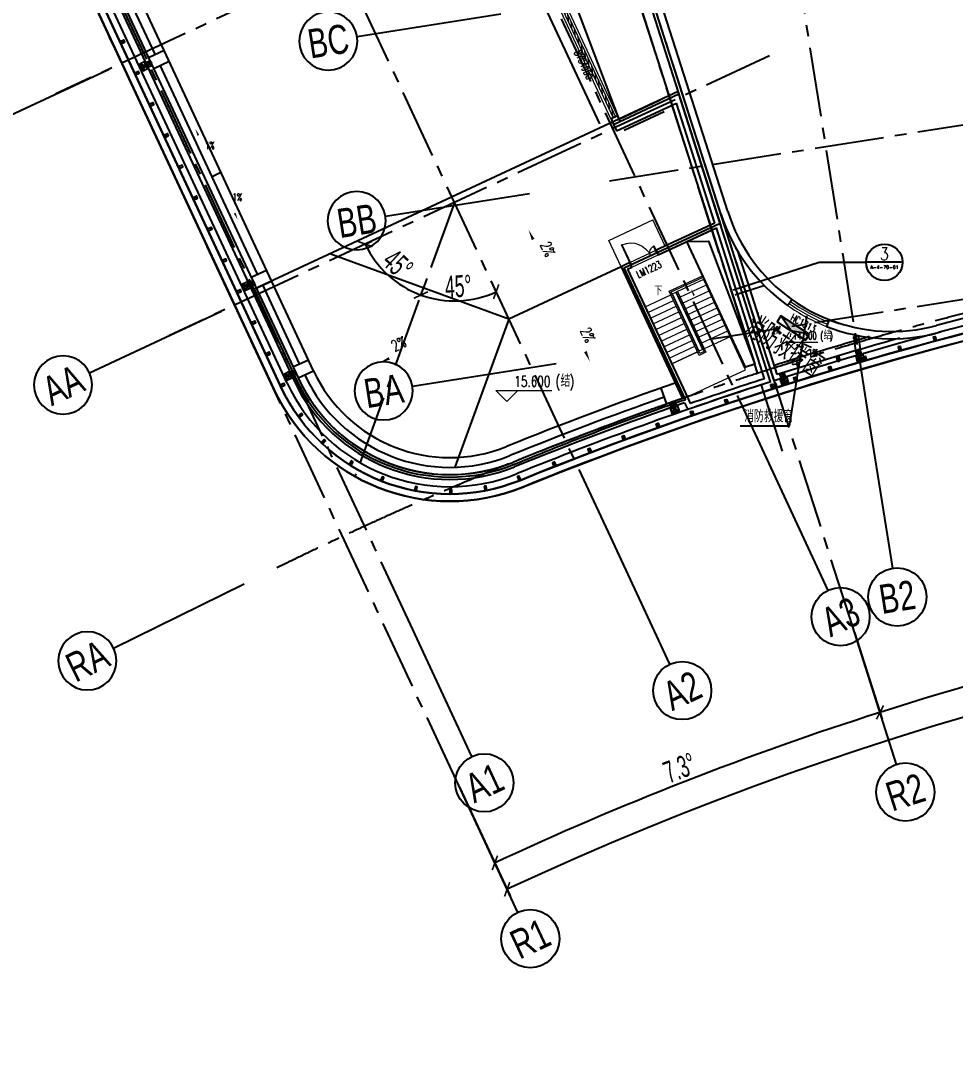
# Model space of a CAD drawing. Extents: x 162590 to 1345090, y -237084 to 1504616.
# Drawn here: x 671069 to 709581, y 89177 to 131948 of the extents above; entities that cross this region are included whole.
import ezdxf
from ezdxf.enums import TextEntityAlignment as Align

# ---------------------------------------------------------------- set-up
doc = ezdxf.new("R2010")
doc.units = 0
doc.linetypes.add('CENTER2', pattern=[28.575, 19.05, -3.175, 3.175, -3.175])
doc.layers.get('0').update_dxf_attribs({"color": 8})
doc.layers.get('Defpoints').update_dxf_attribs({"color": 8})
for name, color, linetype in [('#幕墙线-平面', 8, 'Continuous'), ('#文字', 8, 'Continuous'), ('#标注', 8, 'Continuous'), ('#轴线', 8, 'CENTER2'), ('A-FLOR', 8, 'Continuous'), ('A-FLOR-PIPE', 8, 'Continuous'), ('A-FLOR-SPCL', 8, 'Continuous'), ('A-FLOR-UNDR', 8, 'Continuous'), ('A-Hole', 8, 'Continuous'), ('CURTWALL', 8, 'Continuous'), ('DIM_IDEN', 8, 'Continuous'), ('DIM_LEAD', 8, 'Continuous'), ('DOOR_FIRE_TEXT', 8, 'Continuous'), ('WALL', 8, 'Continuous'), ('WINDOW_TEXT', 8, 'Continuous'), ('救援窗', 8, 'Continuous'), ('数据中心轮廓线', 8, 'Continuous')]:
    doc.layers.add(name, color=color, linetype=linetype)
for name, color, linetype, lineweight in [('DIM_ELEV', 8, 'Continuous', 5), ('DIM_SYMB', 8, 'Continuous', 5), ('DOOR_FIRE', 8, 'Continuous', 13), ('PUB_TEXT', 8, 'Continuous', 5), ('STAIR', 8, 'Continuous', 9), ('WINDOW', 8, 'Continuous', 13)]:
    doc.layers.add(name, color=color, linetype=linetype, lineweight=lineweight)
doc.styles.add('_TCH_DIM', font='SIMPLEX', dxfattribs={"bigfont": 'GBCBIG'})
doc.styles.add('_TCH_LABEL', font='COMPLEX', dxfattribs={"bigfont": 'GBCBIG'})
doc.styles.add('_TCH_WINDOW', font='SIMPLEX', dxfattribs={"height": 3.5, "bigfont": 'GBCBIG'})
doc.styles.add('JHZX', font='jrs.shx', dxfattribs={"width": 0.6, "bigfont": 'jhz.shx'})
doc.styles.add('图纸文字', font='txt.shx', dxfattribs={"width": 0.5, "bigfont": 'HZTXT.shx'})
doc.dimstyles.new('JZBZ-300', dxfattribs={"dimscale": 300, "dimtxt": 3, "dimasz": 1.5, "dimexe": 1, "dimexo": 1, "dimgap": 0.5, "dimtad": 1, "dimdec": 0, "dimdsep": 46, "dimtxsty": 'JHZX', "dimblk1": 'ARCHTICK', "dimblk2": 'ARCHTICK', "dimsah": 1, "dimcen": 0, "dimclrd": 1, "dimclre": 1, "dimclrt": 2, "dimadec": 3, "dimazin": 2, "dimtfac": 1, "dimtdec": 0, "dimtix": 1, "dimtmove": 0, "dimatfit": 3, "dimfxl": 1, "dimtolj": 1, "dimlwd": -1, "dimlwe": -1, "dimarcsym": 1})

# ---------------------------------------------------------------- blocks, each defined once
blk = doc.blocks.new('A$C6e55dde9')
at = {"layer": '救援窗'}
h = blk.add_hatch(color=256, dxfattribs=at)
edge = h.paths.add_edge_path()
edge.add_arc((-839, -143), 839, 350.4779, 360)
edge.add_arc((839, -143), 839, 180, 189.5221)
edge.add_line((12, -282), (693, 0))
edge.add_line((693, 0), (-693, 0))
edge.add_line((-693, 0), (-12, -282))
edge = h.paths.add_edge_path()
edge.add_line((-12, -282), (0, -287))
edge.add_line((0, -287), (12, -282))
edge.add_arc((839, -143), 839, 180, 189.5221, ccw=False)
edge.add_arc((-839, -143), 839, -9.5221, 0, ccw=False)
blk.add_lwpolyline([(693, 0), (-693, 0), (-693, -287), (693, -287)], close=True, dxfattribs=at)
blk.add_lwpolyline([(693, 0), (0, -287), (-693, 0)], dxfattribs=at)
blk = doc.blocks.new('A$Cf5e5299f')
at = {"layer": '#标注', "ltscale": 300}
blk.add_blockref('A$C6e55dde9', (0, 0), dxfattribs=at)
at = {"layer": '#文字', "style": '图纸文字', "width": 0.7}
blk.add_text('消防救援窗', height=1000, dxfattribs=at).set_placement((-1646, -1458))
blk = doc.blocks.new('ysd-w')
at = {"layer": 'A-FLOR-PIPE'}
blk.add_circle((0, 190), 50, dxfattribs=at)
at = {"layer": 'A-FLOR-SPCL'}
for p, q in [((-150, 340), (-35, 225)), ((-150, 100), (-43, 164)), ((35, 225), (150, 340)), ((150, 100), (43, 164))]:
    blk.add_line(p, q, dxfattribs=at)
at = {"layer": 'A-FLOR-SPCL', "ltscale": 0.2}
for p, q in [((-100, 100), (100, -100)), ((-100, -100), (100, 100)), ((0, -150), (0, 390))]:
    blk.add_line(p, q, dxfattribs=at)
at = {"layer": 'A-FLOR-SPCL'}
for points in [[(-150, 100), (150, 100), (150, 340), (-150, 340)], [(-100, -100), (100, -100), (100, 100), (-100, 100)]]:
    blk.add_lwpolyline(points, close=True, dxfattribs=at)
blk = doc.blocks.new('rain-3F')
at = {"layer": 'A-FLOR-PIPE'}
for p, q in [((-65660, 145067), (-84153, 184725)), ((-70569, 154648), (-75006, 164164)), ((-70838, 154514), (-70203, 154810)), ((-70626, 154061), (-69992, 154357)), ((-66343, 145585), (-70357, 154195)), ((-68220, 149611), (-67858, 149780)), ((-55988, 143730), (-63364, 146414)), ((-51366, 145885), (-55988, 143730)), ((-66611, 145451), (-65977, 145747)), ((-66400, 144998), (-65766, 145294)), ((-64615, 141880), (-66131, 145132)), ((-64041, 141596), (-65660, 145067)), ((-55988, 143730), (-58212, 137619)), ((-41777, 142961), (-41705, 142419)), ((-41577, 142961), (-41513, 142475)), ((-64887, 141753), (-64252, 142049)), ((-42505, 142183), (-42409, 142211)), ((-42505, 142183), (-42448, 141991)), ((-42448, 141991), (-42352, 142020)), ((-42409, 142211), (-42352, 142020)), ((-64675, 141300), (-64041, 141596)), ((-49728, 140881), (-49496, 140221))]:
    blk.add_line(p, q, dxfattribs=at)
at = {"layer": 'A-FLOR-PIPE', "ltscale": 0.2}
for p, q in [((-42505, 142183), (-42352, 142020)), ((-42471, 142245), (-42385, 141957)), ((-42448, 141991), (-42409, 142211))]:
    blk.add_line(p, q, dxfattribs=at)
at = {"layer": 'A-FLOR-PIPE'}
blk.add_circle((-41677, 142961), 100, dxfattribs=at)
for centre, radius, start, end in [((0, 0), 148800, 106.04549, 107.62278), ((0, 0), 148400, 105.58752, 107.62278), ((-58422, 144216), 6200, 205, 292.0529), ((-58422, 144216), 6600, 205, 292.0529), ((0, 0), 149400, 109.19916, 112.0529), ((0, 0), 149000, 109.44215, 112.0529)]:
    blk.add_arc(centre, radius, start, end, dxfattribs=at)
at = {"layer": 'DIM_SYMB'}
for points in [[(-68250, 150149, 0, 0, 0), (-68913, 151571, 0, 80, 0), (-68787, 151299, 0, 0, 0)], [(-67828, 149243, 0, 0, 0), (-67164, 147821, 0, 80, 0), (-67291, 148092, 0, 0, 0)], [(-54296, 145516, 0, 0, 0), (-55182, 147416, 0, 120, 0), (-54992, 147008, 0, 0, 0)], [(-53533, 143878, 0, 0, 0), (-52647, 141978, 0, 120, 0), (-52837, 142386, 0, 0, 0)], [(-44964, 144016, 0, 0, 0), (-44487, 142521, 0, 80, 0), (-44578, 142807, 0, 0, 0)], [(-59430, 142801, 0, 0, 0), (-61330, 141915, 0, 120, 0), (-60922, 142105, 0, 0, 0)], [(-42765, 142313, 0, 0, 0), (-44265, 141854, 0, 80, 0), (-43978, 141942, 0, 0, 0)]]:
    blk.add_lwpolyline(points, format="xyseb", dxfattribs=at)
at = {"layer": 'A-FLOR-PIPE'}
for p, rotation in [((-70823, 154246), 114.9999999999201), ((-41581, 142351), 196.2835671567483), ((-44707, 141401), 197.7000349497035)]:
    blk.add_blockref('ysd-w', p, dxfattribs=dict(at, rotation=rotation))
at = {"layer": 'A-FLOR-PIPE', "xscale": -1}
for p, rotation in [((-66596, 145183), 115.0000000000697), ((-64872, 141484), 115.0000000000697), ((-49227, 140209), 199.3460187084162)]:
    blk.add_blockref('ysd-w', p, dxfattribs=dict(at, rotation=rotation))
at = {"layer": 'PUB_TEXT', "style": '_TCH_DIM', "width": 0.705882}
for s, p in [('1%', (-68513, 150737)), ('1%', (-67379, 148602)), ('2%', (-45174, 143125)), ('1%', (-43655, 142195))]:
    blk.add_text(s, height=297.5, dxfattribs=at).set_placement(p)
for rotation, p in [(295, (-54717, 146790)), (295, (-53067, 143253)), (25, (-60705, 142380))]:
    blk.add_text('2%', height=446.2, rotation=rotation, dxfattribs=at).set_placement(p)
blk = doc.blocks.new('$WINLIB2D$00000039')
for points in [[(-0.5, 0.5), (-0.5, -0.5)], [(0.5, 0.5), (-0.5, 0.5)], [(0.5, -0.5), (0.5, 0.5)], [(-0.5, 0.1667), (0.5, 0.1667)], [(-0.3839, -0.1667), (-0.448, 0.1667)], [(-0.3159, -0.1667), (-0.38, 0.1667)], [(-0.2479, -0.1667), (-0.312, 0.1667)], [(-0.1799, -0.1667), (-0.244, 0.1667)], [(-0.1119, -0.1667), (-0.176, 0.1667)], [(-0.0439, -0.1667), (-0.108, 0.1667)], [(0.0241, -0.1667), (-0.04, 0.1667)], [(0.0921, -0.1667), (0.028, 0.1667)], [(0.16, -0.1667), (0.0959, 0.1667)], [(0.228, -0.1667), (0.1639, 0.1667)], [(0.296, -0.1667), (0.2319, 0.1667)], [(0.364, -0.1667), (0.2999, 0.1667)], [(0.432, -0.1667), (0.3679, 0.1667)], [(0.5, -0.1667), (0.4359, 0.1667)], [(-0.4519, -0.1667), (-0.5, 0.0836)], [(-0.5, -0.1667), (0.5, -0.1667)], [(0.5, -0.5), (-0.5, -0.5)]]:
    blk.add_lwpolyline(points)
blk = doc.blocks.new('$DorLib2D$00000225')
for p, q in [((0.475, -0.001), (0.475, 0.752)), ((0.475, 0.752), (0.5, 0.752)), ((0.5, -0.001), (0.5, 0.752)), ((-0.5, 0), (-0.5, 0.252)), ((-0.475, 0.252), (-0.5, 0.252)), ((-0.475, 0), (-0.475, 0.252)), ((-0.475, 0), (-0.5, 0)), ((0.475, -0.001), (0.5, -0.001))]:
    blk.add_line(p, q)
for centre, radius, start, end in [((0.505, -0.002), 0.755, 92.2493, 179.7238), ((-0.501, 0.003), 0.251, 359.7899, 84.0974)]:
    blk.add_arc(centre, radius, start, end)
blk = doc.blocks.new('A$C4b599ed2')
at = {"layer": 'A-FLOR'}
blk.add_line((-52236, -58931), (-70493, -19778), dxfattribs=at)
blk.add_lwpolyline([(-49020, -57597), (-66492, -65744), (-64767, -69442, 0.39927), (-55795, -72972, -0.015868), (-48706, -70286), (-51234, -64864), (-47288, -63023)], format="xyb", close=True, dxfattribs=at)
for start, end in [(234.4901, 248.6178), (248.6178, 253.958)]:
    blk.add_arc((-40205, -60384), 7100, start, end, dxfattribs=at)
at = {"layer": 'A-FLOR-UNDR'}
for p, q in [((-45059, -69516), (-64213, -9498)), ((-60090, -24226), (-47621, -63295)), ((-59709, -24105), (-47240, -63174)), ((-65130, -69611), (-85521, -25883)), ((-51448, -58729), (-49751, -57938)), ((-51237, -59182), (-49592, -58415)), ((-44929, -69264), (-46545, -64201))]:
    blk.add_line(p, q, dxfattribs=at)
blk.add_lwpolyline([(-51447, -58729), (-63332, -27330), (-60090, -24226)], dxfattribs=at)
for centre, radius, start, end in [((-1, -210700), 148200, 104.93902, 107.7), ((-1, -210700), 148400, 105.58752, 107.62278), ((-58423, -66484), 7400, 205, 292.0529), ((-1, -210700), 148200, 107.75799, 112.0529)]:
    blk.add_arc(centre, radius, start, end, dxfattribs=at)
at = {"layer": 'A-Hole'}
for points in [[(-45856, -68826), (-46240, -68949), (-48655, -63771), (-47623, -63290), (-45856, -68826)], [(-48655, -63771), (-47767, -63764), (-45856, -68826)]]:
    blk.add_lwpolyline(points, dxfattribs=at)
at = {"layer": 'CURTWALL'}
blk.add_lwpolyline([(-1, -62800, -0.065775), (38410, -67875, 0.399227), (47733, -62819), (62643, -16931, 0.425761), (57410, -7141, 0.169589), (-81792, -15655, 0.425761), (-85792, -26010), (-65402, -69738, 0.399227), (-55532, -73621, -0.096522), (-1, -62800, -0.094813)], format="xyb", dxfattribs=at)
at = {"layer": 'DIM_ELEV'}
for p, q in [((-44219, -68221), (-44519, -67921)), ((-44519, -67921), (-43261, -67921)), ((-44219, -68221), (-43919, -67921)), ((-56074, -70374), (-56524, -69924)), ((-56524, -69924), (-54220, -69924)), ((-56074, -70374), (-55624, -69924))]:
    blk.add_line(p, q, dxfattribs=at)
at = {"layer": 'DIM_IDEN'}
for p, q in [((-46747, -65764), (-43202, -64632)), ((-43202, -64632), (-41265, -64632)), ((-39765, -64632), (-41265, -64632))]:
    blk.add_line(p, q, dxfattribs=at)
at = {"layer": 'DIM_IDEN', "const_width": 75}
blk.add_lwpolyline([(-46679, -65978), (-45435, -65581)], dxfattribs=at)
at = {"layer": 'DIM_IDEN'}
blk.add_circle((-40515, -64632), 750, dxfattribs=at)
at = {"layer": 'DIM_LEAD'}
for p, q in [((-43728, -66886), (-44433, -71384)), ((-44433, -71384), (-46454, -71384))]:
    blk.add_line(p, q, dxfattribs=at)
at = {"layer": 'DIM_LEAD', "const_width": 60}
blk.add_lwpolyline([(-43724, -66857, 1), (-43733, -66916, 1)], format="xyb", close=True, dxfattribs=at)
at = {"layer": 'DIM_SYMB'}
blk.add_lwpolyline([(-49866, -66083, 0, 0, 0), (-48395, -69237, 0, 0, 0), (-47126, -68646, 0, 0, 0), (-48487, -65727, 0, 80, 0), (-48360, -65999, 0, 0, 0)], format="xyseb", dxfattribs=at)
at = {"layer": 'DOOR_FIRE'}
for p, q in [((-51005, -64646), (-49917, -64139)), ((-50920, -64827), (-49833, -64320))]:
    blk.add_line(p, q, dxfattribs=at)
at = {"layer": 'STAIR'}
for p, q in [((-51875, -63728), (-50062, -62882)), ((-49555, -63970), (-50062, -62882)), ((-51367, -64815), (-51875, -63728)), ((-49384, -65826), (-48043, -65200)), ((-49305, -65855), (-48018, -65255)), ((-47975, -65345), (-49036, -65840)), ((-48043, -65200), (-48018, -65255)), ((-47975, -65345), (-46877, -67702)), ((-48150, -68472), (-49384, -65826)), ((-48121, -68393), (-49305, -65855)), ((-49090, -65865), (-49108, -65874)), ((-49036, -65840), (-49090, -65865)), ((-49036, -65840), (-49090, -65865)), ((-49090, -65865), (-47949, -68312)), ((-49036, -65840), (-47869, -68341)), ((-47866, -65581), (-48926, -66076)), ((-47756, -65817), (-48816, -66311)), ((-50377, -66465), (-49317, -65971)), ((-50267, -66701), (-49207, -66207)), ((-49262, -65946), (-49244, -65937)), ((-49108, -65874), (-49244, -65937)), ((-48145, -68294), (-49244, -65937)), ((-49153, -66181), (-49134, -66173)), ((-49108, -65874), (-48010, -68230)), ((-48980, -66101), (-48998, -66109)), ((-47646, -66052), (-48706, -66547)), ((-47536, -66288), (-48596, -66782)), ((-49278, -68822), (-50377, -66465)), ((-50157, -66937), (-49097, -66442)), ((-50048, -67172), (-48987, -66678)), ((-49043, -66417), (-49025, -66408)), ((-48933, -66652), (-48915, -66644)), ((-48870, -66337), (-48889, -66345)), ((-48761, -66572), (-48779, -66581)), ((-47426, -66524), (-48486, -67018)), ((-49938, -67408), (-48877, -66913)), ((-49828, -67644), (-48767, -67149)), ((-48823, -66888), (-48805, -66880)), ((-48713, -67124), (-48695, -67115)), ((-48651, -66808), (-48669, -66816)), ((-48541, -67043), (-48559, -67052)), ((-47316, -66759), (-48377, -67254)), ((-47206, -66995), (-48267, -67489)), ((-49718, -67879), (-48658, -67385)), ((-48603, -67359), (-48585, -67351)), ((-48431, -67279), (-48449, -67288)), ((-48321, -67515), (-48339, -67523)), ((-47096, -67231), (-48157, -67725)), ((-46987, -67466), (-48047, -67961)), ((-49608, -68115), (-48548, -67620)), ((-49498, -68351), (-48438, -67856)), ((-48493, -67595), (-48475, -67587)), ((-48383, -67831), (-48365, -67822)), ((-48211, -67750), (-48229, -67759)), ((-48101, -67986), (-48119, -67994)), ((-46877, -67702), (-47937, -68196)), ((-46877, -67702), (-47937, -68196)), ((-46243, -69061), (-46877, -67702)), ((-49388, -68586), (-48328, -68092)), ((-49278, -68822), (-48218, -68327)), ((-48218, -68327), (-49278, -68822)), ((-48274, -68066), (-48255, -68058)), ((-47991, -68222), (-48164, -68302)), ((-48164, -68302), (-48145, -68294)), ((-47869, -68341), (-48150, -68472)), ((-47949, -68312), (-48121, -68393)), ((-47991, -68222), (-48010, -68230)), ((-49278, -68822), (-48644, -70181)), ((-48644, -70181), (-46243, -69061))]:
    blk.add_line(p, q, dxfattribs=at)
at = {"layer": 'WALL'}
for p, q in [((-85249, -25756), (-64858, -69485)), ((-85067, -25672), (-64677, -69400)), ((-47255, -62634), (-50192, -53430)), ((-46969, -62542), (-49866, -53465)), ((-51677, -58946), (-48989, -57693)), ((-47284, -63036), (-48989, -57693)), ((-51550, -59218), (-49080, -58066)), ((-47502, -63013), (-49080, -58066)), ((-51511, -58593), (-51782, -58719)), ((-51405, -58819), (-51511, -58593)), ((-51782, -58719), (-51677, -58946)), ((-51677, -58946), (-51550, -59218)), ((-47502, -63013), (-49917, -64139)), ((-49833, -64320), (-47440, -63205)), ((-45453, -69432), (-47440, -63205)), ((-45202, -69561), (-47284, -63036)), ((-49917, -64139), (-49833, -64320)), ((-51005, -64646), (-51367, -64815)), ((-51367, -64815), (-48834, -70247)), ((-51102, -64912), (-50920, -64827)), ((-51102, -64912), (-48606, -70263)), ((-50920, -64827), (-51005, -64646)), ((-44504, -66407), (-44329, -66163)), ((-42794, -66995), (-42903, -67274)), ((-48749, -70429), (-48622, -70703)), ((-48606, -70263), (-48517, -70455))]:
    blk.add_line(p, q, dxfattribs=at)
for centre, radius, start, end in [((-1, -210700), 148500, 91.64908, 104.97411), ((-40205, -60384), 7400, 197.7, 234.4901), ((-40205, -60384), 7100, 197.7, 234.4901), ((-1, -210700), 148200, 91.60015, 104.97411), ((-40205, -60384), 7100, 248.6178, 284.9741), ((-40205, -60384), 7400, 248.6178, 284.9741), ((-58423, -66484), 7100, 205, 292.0529), ((-58423, -66484), 6900, 205, 292.0529), ((-1, -210700), 148200, 107.75799, 109.15202), ((-1, -210700), 148400, 107.83513, 109.08231), ((-1, -210700), 148700, 109.17175, 112.0529), ((-1, -210700), 148500, 109.16388, 112.0529)]:
    blk.add_arc(centre, radius, start, end, dxfattribs=at)
at = {"layer": 'WINDOW'}
for radius in [7200, 7100, 7400, 7300]:
    blk.add_arc((-40205, -60384), radius, 234.4901, 248.6178, dxfattribs=at)
at = {"layer": '数据中心轮廓线'}
blk.add_lwpolyline([(57491, -6852, 0.169589), (-81908, -15378, 0.425761), (-86064, -26137), (-65674, -69865, 0.399227), (-55419, -73899, -0.163334), (38332, -68165, 0.399227), (48018, -62911), (62928, -17024, 0.425761)], format="xyb", close=True, dxfattribs=at)
at = {"layer": 'A-FLOR-SPCL'}
blk.add_blockref('rain-3F', (-1, -210700), dxfattribs=at)
at = {"layer": 'DOOR_FIRE'}
ref = blk.add_blockref('$DorLib2D$00000225', (-50419, -64483), dxfattribs=dict(at, xscale=-1200, yscale=1200, zscale=200, rotation=24.99999999892166))
ref.add_attrib('A', 'LM1223', (-50656, -65287), dxfattribs={"layer": 'DOOR_FIRE_TEXT', "height": 297.5, "rotation": 25, "style": '_TCH_WINDOW', "width": 0.705882})
at = {"layer": 'WINDOW'}
ref = blk.add_blockref('$WINLIB2D$00000039', (-52682, -56436), dxfattribs=dict(at, xscale=4900, yscale=300, zscale=4900, rotation=294.9999999999864))
ref.add_attrib('A', 'BYC4950', (-53309, -55978), dxfattribs={"layer": 'WINDOW_TEXT', "height": 297.5, "rotation": 295, "style": '_TCH_WINDOW', "width": 0.705882})
at = {"layer": 'PUB_TEXT', "style": '_TCH_LABEL'}
for s, height, p, p2 in [('3', 522, (-40689, -64549), (-40341, -64549)), ('A-4-70-01', 129.5, (-41098, -64899), (-39932, -64899))]:
    blk.add_text(s, height=height, dxfattribs=at).set_placement(p, p2, align=Align.FIT)
at = {"layer": 'PUB_TEXT', "style": '_TCH_DIM'}
for s, height, p in [('下', 338, (-50005, -65988)), ('结', 338, (-43021, -67816)), ('结', 506, (-53860, -69766)), ('消防救援窗', 506.4, (-46296, -71227))]:
    blk.add_text(s, height=height, dxfattribs=at).set_placement(p)
at = {"layer": 'PUB_TEXT', "style": '_TCH_DIM', "width": 0.705882}
for s, height, p in [('14.300', 297.5, (-44291, -67816)), ('(', 298, (-43161, -67816)), (')', 298, (-42775, -67816)), ('(', 446, (-54070, -69766)), (')', 446, (-53492, -69766)), ('15.600', 446.2, (-55765, -69766))]:
    blk.add_text(s, height=height, dxfattribs=at).set_placement(p)
at = {"layer": 'WINDOW_TEXT', "style": '_TCH_WINDOW', "width": 0.705882}
blk.add_text('HC1813', height=297.5, rotation=331.5539, dxfattribs=at).set_placement((-44414, -67008))
blk = doc.blocks.new('*U49')
blk.add_line((0, -20), (0, 0))
blk.add_circle((0, -24), 4)
at = {"style": 'JHZX', "width": 0.75}
blk.add_attdef('AXES', text='', height=4, dxfattribs=at).set_placement((0, -24), align=Align.MIDDLE_CENTER)
blk = doc.blocks.new('*U48')
blk.add_line((20, 0), (0, 0))
blk.add_circle((24, 0), 4)
at = {"style": 'JHZX', "width": 0.75}
blk.add_attdef('AXES', text='', height=4, dxfattribs=at).set_placement((24, 0), align=Align.MIDDLE_CENTER)
blk = doc.blocks.new('_ARCHTICK')
at = {"color": 0, "linetype": 'ByBlock', "const_width": 0.15}
blk.add_lwpolyline([(-0.5, -0.5), (0.5, 0.5)], dxfattribs=at)
blk = doc.blocks.new('*D1390')
at = {"layer": '#标注', "color": 8, "ltscale": 300, "transparency": 16777216}
for p, q in [((789603, 106502), (788074, 101795)), ((689150, 100358), (691242, 95872))]:
    blk.add_line(p, q, dxfattribs=at)
blk.add_arc((747175, -24078), 132650, 72, 115, dxfattribs=at)
at = {"layer": 'Defpoints', "color": 0, "ltscale": 300, "transparency": 16777216}
for p in [(755658, 108301), (789696, 106788), (689023, 100630), (747175, -24078)]:
    blk.add_point(p, dxfattribs=at)
at = {"layer": '#标注', "color": 8, "ltscale": 300, "transparency": 16777216, "xscale": 450, "yscale": 450, "zscale": 450}
for p, rotation in [((788166, 102080), 341.9999999957651), ((691115, 96144), 205.000000005208)]:
    blk.add_blockref('_ARCHTICK', p, dxfattribs=dict(at, rotation=rotation))
at = {"layer": '#标注', "color": 8, "ltscale": 300, "transparency": 16777216, "insert": (739040, 108924), "char_height": 900, "attachment_point": 5, "rotation": 3.5, "style": 'JHZX'}
blk.add_mtext('\\A1;43°', dxfattribs=at)
blk = doc.blocks.new('*D1394')
at = {"layer": '#标注', "color": 8, "ltscale": 300, "transparency": 16777216}
for p, q in [((725697, 111532), (726283, 107828)), ((705431, 106723), (706572, 103150))]:
    blk.add_line(p, q, dxfattribs=at)
blk.add_arc((747175, -24078), 133850, 99, 107.7, dxfattribs=at)
at = {"layer": 'Defpoints', "color": 0, "ltscale": 300, "transparency": 16777216}
for p in [(725650, 111828), (705340, 107008), (719575, 106896), (747175, -24078)]:
    blk.add_point(p, dxfattribs=at)
at = {"layer": '#标注', "color": 8, "ltscale": 300, "transparency": 16777216, "xscale": 450, "yscale": 450, "zscale": 450}
for p, rotation in [((726236, 108124), 9.000000000000266), ((706480, 103436), 197.6999999998197)]:
    blk.add_blockref('_ARCHTICK', p, dxfattribs=dict(at, rotation=rotation))
at = {"layer": '#标注', "color": 8, "ltscale": 300, "transparency": 16777216, "insert": (716131, 106739), "char_height": 900, "attachment_point": 5, "rotation": 13.35, "style": 'JHZX'}
blk.add_mtext('\\A1;8.7°', dxfattribs=at)
blk = doc.blocks.new('*D1395')
at = {"layer": '#标注', "color": 8, "ltscale": 300, "transparency": 16777216}
for p, q in [((705431, 106723), (706572, 103150)), ((689150, 100358), (690735, 96960))]:
    blk.add_line(p, q, dxfattribs=at)
blk.add_arc((747175, -24078), 133850, 107.7, 115, dxfattribs=at)
at = {"layer": 'Defpoints', "color": 0, "ltscale": 300, "transparency": 16777216}
for p in [(705340, 107008), (701103, 101593), (689023, 100630), (747175, -24078)]:
    blk.add_point(p, dxfattribs=at)
at = {"layer": '#标注', "color": 8, "ltscale": 300, "transparency": 16777216, "xscale": 450, "yscale": 450, "zscale": 450}
for p, rotation in [((706480, 103436), 17.69999999981983), ((690608, 97232), 205.0000000052079)]:
    blk.add_blockref('_ARCHTICK', p, dxfattribs=dict(at, rotation=rotation))
at = {"layer": '#标注', "color": 8, "ltscale": 300, "transparency": 16777216, "insert": (698227, 101145), "char_height": 900, "attachment_point": 5, "rotation": 21.35, "style": 'JHZX'}
blk.add_mtext('\\A1;7.3°', dxfattribs=at)
blk = doc.blocks.new('*D1396')
at = {"layer": '#标注', "color": 8, "ltscale": 300, "transparency": 16777216}
for p, q in [((815530, 186296), (817059, 191004)), ((653692, 176398), (651600, 180884))]:
    blk.add_line(p, q, dxfattribs=at)
blk.add_arc((747175, -24078), 225850, 72, 115, dxfattribs=at)
at = {"layer": 'Defpoints', "color": 0, "ltscale": 300, "transparency": 16777216}
for p in [(761619, 201310), (815437, 186011), (653819, 176126), (747175, -24078)]:
    blk.add_point(p, dxfattribs=at)
at = {"layer": '#标注', "color": 8, "ltscale": 300, "transparency": 16777216, "xscale": 450, "yscale": 450, "zscale": 450}
for p, rotation in [((816967, 190718), 341.9999999957651), ((651727, 180612), 205.0000000052078)]:
    blk.add_blockref('_ARCHTICK', p, dxfattribs=dict(at, rotation=rotation))
at = {"layer": '#标注', "color": 8, "ltscale": 300, "transparency": 16777216, "insert": (733351, 201950), "char_height": 900, "attachment_point": 5, "rotation": 3.5, "style": 'JHZX'}
blk.add_mtext('\\A1;43°', dxfattribs=at)
blk = doc.blocks.new('*D1400')
at = {"layer": '#标注', "color": 8, "ltscale": 300, "transparency": 16777216}
for p, q in [((712572, 194399), (711985, 198103)), ((679923, 186651), (678783, 190223))]:
    blk.add_line(p, q, dxfattribs=at)
blk.add_arc((747175, -24078), 224650, 99, 107.7, dxfattribs=at)
at = {"layer": 'Defpoints', "color": 0, "ltscale": 300, "transparency": 16777216}
for p in [(700851, 195744), (712619, 194103), (680014, 186365), (747175, -24078)]:
    blk.add_point(p, dxfattribs=at)
at = {"layer": '#标注', "color": 8, "ltscale": 300, "transparency": 16777216, "xscale": 450, "yscale": 450, "zscale": 450}
for p, rotation in [((712032, 197806), 9.000000000000254), ((678874, 189938), 197.6999999998196)]:
    blk.add_blockref('_ARCHTICK', p, dxfattribs=dict(at, rotation=rotation))
at = {"layer": '#标注', "color": 8, "ltscale": 300, "transparency": 16777216, "insert": (695165, 195085), "char_height": 900, "attachment_point": 5, "rotation": 13.35, "style": 'JHZX'}
blk.add_mtext('\\A1;8.7°', dxfattribs=at)
blk = doc.blocks.new('*D1401')
at = {"layer": '#标注', "color": 8, "ltscale": 300, "transparency": 16777216}
for p, q in [((679923, 186651), (678783, 190223)), ((653692, 176398), (652107, 179796))]:
    blk.add_line(p, q, dxfattribs=at)
blk.add_arc((747175, -24078), 224650, 107.7, 115, dxfattribs=at)
at = {"layer": 'Defpoints', "color": 0, "ltscale": 300, "transparency": 16777216}
for p in [(669849, 186845), (680014, 186365), (653819, 176126), (747175, -24078)]:
    blk.add_point(p, dxfattribs=at)
at = {"layer": '#标注', "color": 8, "ltscale": 300, "transparency": 16777216, "xscale": 450, "yscale": 450, "zscale": 450}
for p, rotation in [((678874, 189938), 17.69999999981978), ((652234, 179524), 205.0000000052079)]:
    blk.add_blockref('_ARCHTICK', p, dxfattribs=dict(at, rotation=rotation))
at = {"layer": '#标注', "color": 8, "ltscale": 300, "transparency": 16777216, "insert": (665170, 185714), "char_height": 900, "attachment_point": 5, "rotation": 21.35, "style": 'JHZX'}
blk.add_mtext('\\A1;7.3°', dxfattribs=at)
blk = doc.blocks.new('*D1232')
at = {"layer": '#标注', "color": 8, "ltscale": 300, "transparency": 16777216}
for p, q in [((789603, 106502), (788074, 101795)), ((689150, 100358), (691242, 95872))]:
    blk.add_line(p, q, dxfattribs=at)
blk.add_arc((747175, -24078), 132650, 72, 115, dxfattribs=at)
at = {"layer": 'Defpoints', "color": 0, "ltscale": 300, "transparency": 16777216}
for p in [(755658, 108301), (789696, 106788), (689023, 100630), (747175, -24078)]:
    blk.add_point(p, dxfattribs=at)
at = {"layer": '#标注', "color": 8, "ltscale": 300, "transparency": 16777216, "xscale": 450, "yscale": 450, "zscale": 450}
for p, rotation in [((788166, 102080), 341.9999999957651), ((691115, 96144), 205.000000005208)]:
    blk.add_blockref('_ARCHTICK', p, dxfattribs=dict(at, rotation=rotation))
at = {"layer": '#标注', "color": 8, "ltscale": 300, "transparency": 16777216, "insert": (739040, 108924), "char_height": 900, "attachment_point": 5, "rotation": 3.5, "style": 'JHZX'}
blk.add_mtext('\\A1;43°', dxfattribs=at)
blk = doc.blocks.new('*D1236')
at = {"layer": '#标注', "color": 8, "ltscale": 300, "transparency": 16777216}
for p, q in [((725697, 111532), (726283, 107828)), ((705431, 106723), (706572, 103150))]:
    blk.add_line(p, q, dxfattribs=at)
blk.add_arc((747175, -24078), 133850, 99, 107.7, dxfattribs=at)
at = {"layer": 'Defpoints', "color": 0, "ltscale": 300, "transparency": 16777216}
for p in [(725650, 111828), (705340, 107008), (719575, 106896), (747175, -24078)]:
    blk.add_point(p, dxfattribs=at)
at = {"layer": '#标注', "color": 8, "ltscale": 300, "transparency": 16777216, "xscale": 450, "yscale": 450, "zscale": 450}
for p, rotation in [((726236, 108124), 9.000000000000266), ((706480, 103436), 197.6999999998197)]:
    blk.add_blockref('_ARCHTICK', p, dxfattribs=dict(at, rotation=rotation))
at = {"layer": '#标注', "color": 8, "ltscale": 300, "transparency": 16777216, "insert": (716131, 106739), "char_height": 900, "attachment_point": 5, "rotation": 13.35, "style": 'JHZX'}
blk.add_mtext('\\A1;8.7°', dxfattribs=at)
blk = doc.blocks.new('*D1237')
at = {"layer": '#标注', "color": 8, "ltscale": 300, "transparency": 16777216}
for p, q in [((705431, 106723), (706572, 103150)), ((689150, 100358), (690735, 96960))]:
    blk.add_line(p, q, dxfattribs=at)
blk.add_arc((747175, -24078), 133850, 107.7, 115, dxfattribs=at)
at = {"layer": 'Defpoints', "color": 0, "ltscale": 300, "transparency": 16777216}
for p in [(705340, 107008), (701103, 101593), (689023, 100630), (747175, -24078)]:
    blk.add_point(p, dxfattribs=at)
at = {"layer": '#标注', "color": 8, "ltscale": 300, "transparency": 16777216, "xscale": 450, "yscale": 450, "zscale": 450}
for p, rotation in [((706480, 103436), 17.69999999981983), ((690608, 97232), 205.0000000052079)]:
    blk.add_blockref('_ARCHTICK', p, dxfattribs=dict(at, rotation=rotation))
at = {"layer": '#标注', "color": 8, "ltscale": 300, "transparency": 16777216, "insert": (698227, 101145), "char_height": 900, "attachment_point": 5, "rotation": 21.35, "style": 'JHZX'}
blk.add_mtext('\\A1;7.3°', dxfattribs=at)
blk = doc.blocks.new('*D1238')
at = {"layer": '#标注', "color": 8, "ltscale": 300, "transparency": 16777216}
for p, q in [((815530, 186296), (817059, 191004)), ((653692, 176398), (651600, 180884))]:
    blk.add_line(p, q, dxfattribs=at)
blk.add_arc((747175, -24078), 225850, 72, 115, dxfattribs=at)
at = {"layer": 'Defpoints', "color": 0, "ltscale": 300, "transparency": 16777216}
for p in [(761619, 201310), (815437, 186011), (653819, 176126), (747175, -24078)]:
    blk.add_point(p, dxfattribs=at)
at = {"layer": '#标注', "color": 8, "ltscale": 300, "transparency": 16777216, "xscale": 450, "yscale": 450, "zscale": 450}
for p, rotation in [((816967, 190718), 341.9999999957651), ((651727, 180612), 205.0000000052078)]:
    blk.add_blockref('_ARCHTICK', p, dxfattribs=dict(at, rotation=rotation))
at = {"layer": '#标注', "color": 8, "ltscale": 300, "transparency": 16777216, "insert": (733351, 201950), "char_height": 900, "attachment_point": 5, "rotation": 3.5, "style": 'JHZX'}
blk.add_mtext('\\A1;43°', dxfattribs=at)
blk = doc.blocks.new('*D1242')
at = {"layer": '#标注', "color": 8, "ltscale": 300, "transparency": 16777216}
for p, q in [((712572, 194399), (711985, 198103)), ((679923, 186651), (678783, 190223))]:
    blk.add_line(p, q, dxfattribs=at)
blk.add_arc((747175, -24078), 224650, 99, 107.7, dxfattribs=at)
at = {"layer": 'Defpoints', "color": 0, "ltscale": 300, "transparency": 16777216}
for p in [(700851, 195744), (712619, 194103), (680014, 186365), (747175, -24078)]:
    blk.add_point(p, dxfattribs=at)
at = {"layer": '#标注', "color": 8, "ltscale": 300, "transparency": 16777216, "xscale": 450, "yscale": 450, "zscale": 450}
for p, rotation in [((712032, 197806), 9.000000000000254), ((678874, 189938), 197.6999999998196)]:
    blk.add_blockref('_ARCHTICK', p, dxfattribs=dict(at, rotation=rotation))
at = {"layer": '#标注', "color": 8, "ltscale": 300, "transparency": 16777216, "insert": (695165, 195085), "char_height": 900, "attachment_point": 5, "rotation": 13.35, "style": 'JHZX'}
blk.add_mtext('\\A1;8.7°', dxfattribs=at)
blk = doc.blocks.new('*D1243')
at = {"layer": '#标注', "color": 8, "ltscale": 300, "transparency": 16777216}
for p, q in [((679923, 186651), (678783, 190223)), ((653692, 176398), (652107, 179796))]:
    blk.add_line(p, q, dxfattribs=at)
blk.add_arc((747175, -24078), 224650, 107.7, 115, dxfattribs=at)
at = {"layer": 'Defpoints', "color": 0, "ltscale": 300, "transparency": 16777216}
for p in [(669849, 186845), (680014, 186365), (653819, 176126), (747175, -24078)]:
    blk.add_point(p, dxfattribs=at)
at = {"layer": '#标注', "color": 8, "ltscale": 300, "transparency": 16777216, "xscale": 450, "yscale": 450, "zscale": 450}
for p, rotation in [((678874, 189938), 17.69999999981978), ((652234, 179524), 205.0000000052079)]:
    blk.add_blockref('_ARCHTICK', p, dxfattribs=dict(at, rotation=rotation))
at = {"layer": '#标注', "color": 8, "ltscale": 300, "transparency": 16777216, "insert": (665170, 185714), "char_height": 900, "attachment_point": 5, "rotation": 21.35, "style": 'JHZX'}
blk.add_mtext('\\A1;7.3°', dxfattribs=at)
blk = doc.blocks.new('*D1295')
at = {"layer": '#标注', "color": 8, "ltscale": 300, "transparency": 16777216}
for p, q in [((685269, 122740), (685541, 122867)), ((687559, 120641), (687661, 120923))]:
    blk.add_line(p, q, dxfattribs=at)
blk.add_arc((688947, 124455), 4058, 205, 250, dxfattribs=at)
at = {"layer": 'Defpoints', "color": 0, "ltscale": 300, "transparency": 16777216}
for p in [(688947, 124455), (684997, 122613), (685838, 121846), (687456, 120360)]:
    blk.add_point(p, dxfattribs=at)
at = {"layer": '#标注', "color": 8, "ltscale": 300, "transparency": 16777216, "xscale": 450, "yscale": 450, "zscale": 450}
for p, rotation in [((685269, 122740), 114.9999999999894), ((687559, 120641), 340.0000000000115)]:
    blk.add_blockref('_ARCHTICK', p, dxfattribs=dict(at, rotation=rotation))
at = {"layer": '#标注', "color": 8, "ltscale": 300, "transparency": 16777216, "insert": (686610, 121905), "char_height": 900, "attachment_point": 5, "rotation": 317.5, "style": 'JHZX'}
blk.add_mtext('\\A1;45°', dxfattribs=at)
blk = doc.blocks.new('*D1296')
at = {"layer": '#标注', "color": 8, "ltscale": 300, "transparency": 16777216}
for p, q in [((690662, 120777), (690535, 121049)), ((687559, 120641), (687661, 120923))]:
    blk.add_line(p, q, dxfattribs=at)
blk.add_arc((688947, 124455), 4058, 250, 295, dxfattribs=at)
at = {"layer": 'Defpoints', "color": 0, "ltscale": 300, "transparency": 16777216}
for p in [(688947, 124455), (687456, 120360), (688593, 120412), (690789, 120505)]:
    blk.add_point(p, dxfattribs=at)
at = {"layer": '#标注', "color": 8, "ltscale": 300, "transparency": 16777216, "xscale": 450, "yscale": 450, "zscale": 450}
for p, rotation in [((690662, 120777), 24.99999999998936), ((687559, 120641), 160.0000000000105)]:
    blk.add_blockref('_ARCHTICK', p, dxfattribs=dict(at, rotation=rotation))
at = {"layer": '#标注', "color": 8, "ltscale": 300, "transparency": 16777216, "insert": (689098, 121000), "char_height": 900, "attachment_point": 5, "rotation": 2.5, "style": 'JHZX'}
blk.add_mtext('\\A1;45°', dxfattribs=at)
blk = doc.blocks.new('*D1316')
at = {"layer": '#标注', "color": 8, "ltscale": 300, "transparency": 16777216}
for p, q in [((789603, 106502), (788074, 101795)), ((689150, 100358), (691242, 95872))]:
    blk.add_line(p, q, dxfattribs=at)
blk.add_arc((747175, -24078), 132650, 72, 115, dxfattribs=at)
at = {"layer": 'Defpoints', "color": 0, "ltscale": 300, "transparency": 16777216}
for p in [(755658, 108301), (789696, 106788), (689023, 100630), (747175, -24078)]:
    blk.add_point(p, dxfattribs=at)
at = {"layer": '#标注', "color": 8, "ltscale": 300, "transparency": 16777216, "xscale": 450, "yscale": 450, "zscale": 450}
for p, rotation in [((788166, 102080), 341.9999999957651), ((691115, 96144), 205.000000005208)]:
    blk.add_blockref('_ARCHTICK', p, dxfattribs=dict(at, rotation=rotation))
at = {"layer": '#标注', "color": 8, "ltscale": 300, "transparency": 16777216, "insert": (739040, 108924), "char_height": 900, "attachment_point": 5, "rotation": 3.5, "style": 'JHZX'}
blk.add_mtext('\\A1;43°', dxfattribs=at)
blk = doc.blocks.new('*D1320')
at = {"layer": '#标注', "color": 8, "ltscale": 300, "transparency": 16777216}
for p, q in [((725697, 111532), (726283, 107828)), ((705431, 106723), (706572, 103150))]:
    blk.add_line(p, q, dxfattribs=at)
blk.add_arc((747175, -24078), 133850, 99, 107.7, dxfattribs=at)
at = {"layer": 'Defpoints', "color": 0, "ltscale": 300, "transparency": 16777216}
for p in [(725650, 111828), (705340, 107008), (719575, 106896), (747175, -24078)]:
    blk.add_point(p, dxfattribs=at)
at = {"layer": '#标注', "color": 8, "ltscale": 300, "transparency": 16777216, "xscale": 450, "yscale": 450, "zscale": 450}
for p, rotation in [((726236, 108124), 9.000000000000266), ((706480, 103436), 197.6999999998197)]:
    blk.add_blockref('_ARCHTICK', p, dxfattribs=dict(at, rotation=rotation))
at = {"layer": '#标注', "color": 8, "ltscale": 300, "transparency": 16777216, "insert": (716131, 106739), "char_height": 900, "attachment_point": 5, "rotation": 13.35, "style": 'JHZX'}
blk.add_mtext('\\A1;8.7°', dxfattribs=at)
blk = doc.blocks.new('*D1321')
at = {"layer": '#标注', "color": 8, "ltscale": 300, "transparency": 16777216}
for p, q in [((705431, 106723), (706572, 103150)), ((689150, 100358), (690735, 96960))]:
    blk.add_line(p, q, dxfattribs=at)
blk.add_arc((747175, -24078), 133850, 107.7, 115, dxfattribs=at)
at = {"layer": 'Defpoints', "color": 0, "ltscale": 300, "transparency": 16777216}
for p in [(705340, 107008), (701103, 101593), (689023, 100630), (747175, -24078)]:
    blk.add_point(p, dxfattribs=at)
at = {"layer": '#标注', "color": 8, "ltscale": 300, "transparency": 16777216, "xscale": 450, "yscale": 450, "zscale": 450}
for p, rotation in [((706480, 103436), 17.69999999981983), ((690608, 97232), 205.0000000052079)]:
    blk.add_blockref('_ARCHTICK', p, dxfattribs=dict(at, rotation=rotation))
at = {"layer": '#标注', "color": 8, "ltscale": 300, "transparency": 16777216, "insert": (698227, 101145), "char_height": 900, "attachment_point": 5, "rotation": 21.35, "style": 'JHZX'}
blk.add_mtext('\\A1;7.3°', dxfattribs=at)
blk = doc.blocks.new('*D1322')
at = {"layer": '#标注', "color": 8, "ltscale": 300, "transparency": 16777216}
for p, q in [((815530, 186296), (817059, 191004)), ((653692, 176398), (651600, 180884))]:
    blk.add_line(p, q, dxfattribs=at)
blk.add_arc((747175, -24078), 225850, 72, 115, dxfattribs=at)
at = {"layer": 'Defpoints', "color": 0, "ltscale": 300, "transparency": 16777216}
for p in [(761619, 201310), (815437, 186011), (653819, 176126), (747175, -24078)]:
    blk.add_point(p, dxfattribs=at)
at = {"layer": '#标注', "color": 8, "ltscale": 300, "transparency": 16777216, "xscale": 450, "yscale": 450, "zscale": 450}
for p, rotation in [((816967, 190718), 341.9999999957651), ((651727, 180612), 205.0000000052078)]:
    blk.add_blockref('_ARCHTICK', p, dxfattribs=dict(at, rotation=rotation))
at = {"layer": '#标注', "color": 8, "ltscale": 300, "transparency": 16777216, "insert": (733351, 201950), "char_height": 900, "attachment_point": 5, "rotation": 3.5, "style": 'JHZX'}
blk.add_mtext('\\A1;43°', dxfattribs=at)
blk = doc.blocks.new('*D1326')
at = {"layer": '#标注', "color": 8, "ltscale": 300, "transparency": 16777216}
for p, q in [((712572, 194399), (711985, 198103)), ((679923, 186651), (678783, 190223))]:
    blk.add_line(p, q, dxfattribs=at)
blk.add_arc((747175, -24078), 224650, 99, 107.7, dxfattribs=at)
at = {"layer": 'Defpoints', "color": 0, "ltscale": 300, "transparency": 16777216}
for p in [(700851, 195744), (712619, 194103), (680014, 186365), (747175, -24078)]:
    blk.add_point(p, dxfattribs=at)
at = {"layer": '#标注', "color": 8, "ltscale": 300, "transparency": 16777216, "xscale": 450, "yscale": 450, "zscale": 450}
for p, rotation in [((712032, 197806), 9.000000000000254), ((678874, 189938), 197.6999999998196)]:
    blk.add_blockref('_ARCHTICK', p, dxfattribs=dict(at, rotation=rotation))
at = {"layer": '#标注', "color": 8, "ltscale": 300, "transparency": 16777216, "insert": (695165, 195085), "char_height": 900, "attachment_point": 5, "rotation": 13.35, "style": 'JHZX'}
blk.add_mtext('\\A1;8.7°', dxfattribs=at)
blk = doc.blocks.new('*D1327')
at = {"layer": '#标注', "color": 8, "ltscale": 300, "transparency": 16777216}
for p, q in [((679923, 186651), (678783, 190223)), ((653692, 176398), (652107, 179796))]:
    blk.add_line(p, q, dxfattribs=at)
blk.add_arc((747175, -24078), 224650, 107.7, 115, dxfattribs=at)
at = {"layer": 'Defpoints', "color": 0, "ltscale": 300, "transparency": 16777216}
for p in [(669849, 186845), (680014, 186365), (653819, 176126), (747175, -24078)]:
    blk.add_point(p, dxfattribs=at)
at = {"layer": '#标注', "color": 8, "ltscale": 300, "transparency": 16777216, "xscale": 450, "yscale": 450, "zscale": 450}
for p, rotation in [((678874, 189938), 17.69999999981978), ((652234, 179524), 205.0000000052079)]:
    blk.add_blockref('_ARCHTICK', p, dxfattribs=dict(at, rotation=rotation))
at = {"layer": '#标注', "color": 8, "ltscale": 300, "transparency": 16777216, "insert": (665170, 185714), "char_height": 900, "attachment_point": 5, "rotation": 21.35, "style": 'JHZX'}
blk.add_mtext('\\A1;7.3°', dxfattribs=at)
blk = doc.blocks.new('lz')
at = {"layer": '#幕墙线-平面', "ltscale": 250}
for points in [[(-33, 0, -0.414214), (-40, 7), (-40, 172, -0.414214), (-33, 180), (32, 180, -0.414214), (40, 172), (40, 7, -0.414214), (32, 0)], [(-33, 6, -0.414214), (-34, 7), (-34, 172, -0.414214), (-33, 174), (32, 174, -0.414214), (34, 172), (34, 7, -0.414214), (32, 6)]]:
    blk.add_lwpolyline(points, format="xyb", close=True, dxfattribs=at)
blk = doc.blocks.new('LZ2')
at = {"layer": '#幕墙线-平面', "ltscale": 250}
for points in [[(-32.5, 0, 0.4142136), (-40, -7.5), (-40, -172.5, 0.4142136), (-32.5, -180), (32.5, -180, 0.4142136), (40, -172.5), (40, -7.5, 0.4142136), (32.5, 0)], [(-32.5, -6, 0.4142136), (-34, -7.5), (-34, -172.5, 0.4142136), (-32.5, -174), (32.5, -174, 0.4142136), (34, -172.5), (34, -7.5, 0.4142136), (32.5, -6)]]:
    blk.add_lwpolyline(points, format="xyb", close=True, dxfattribs=at)
blk = doc.blocks.new('A$C931fc625')
at = {"rotation": 197.9877069988876}
for p in [(-45111, -86047), (-44968, -86002)]:
    blk.add_blockref('LZ2', p, dxfattribs=at)

msp = doc.modelspace()

# ---------------------------------------------------------------- linework, layer by layer
at = {"layer": '#幕墙线-平面'}
msp.add_lwpolyline([(804667.4, 179769.9, -0.4257611), (810104.3, 169598.2), (795194.6, 123710.9, -0.3992271), (785508.5, 118457.6, 0.131617), (709125.3, 118533.5, 0.0310521), (691756.9, 112723.5, -0.3992271), (681502.8, 116757.2), (661112, 160485.4, -0.4257611), (665268.7, 171244, -0.0303466), (689515, 179722.5, -0.1385295)], format="xyb", close=True, dxfattribs=at)
msp.add_lwpolyline([(804586, 179481.2, -0.4257611), (809819, 169690.9), (794909.3, 123803.6, -0.3992271), (785586.4, 118747.3, 0.131617), (709047.9, 118823.3, 0.0310521), (691644.3, 113001.5, -0.3992271), (681774.7, 116884), (661383.9, 160612.2, -0.4257611), (665384.7, 170967.3, -0.0303466), (689596.7, 179433.8, -0.1385295), (804586, 179481.2)], format="xyb", dxfattribs=at)
at = {"layer": '#轴线', "ltscale": 150}
for p, q in [((702465.2, 114208.2), (679490.5, 186197.3)), ((705340.2, 107008.5), (680014.3, 186365.2)), ((706064.4, 115307.2), (694988.9, 185235.5)), ((701811.6, 113903.4), (671805.7, 178251.3)), ((689022.9, 100630.2), (653818.8, 176125.6)), ((695286.2, 110860.6), (665280.3, 175208.4)), ((687129.4, 107057), (657123.5, 171404.9)), ((697271.1, 140474), (672516.1, 128930.5)), ((695336.5, 125352.6), (747503.7, 133615.1)), ((701919.9, 130504.6), (677164.9, 118961.2)), ((699549.1, 118831.3), (747112.6, 126364.7)), ((688946.9, 124455.2), (684836.7, 113162.4))]:
    msp.add_line(p, q, dxfattribs=at)
for centre, radius, start, end in [((747175.2, -24077.7), 148700, 70.843988, 116.156012), ((688753.2, 120138.2), 6900, 205, 290.49315)]:
    msp.add_arc(centre, radius, start, end, dxfattribs=at)

# ---------------------------------------------------------------- block references
at = {"layer": '#标注'}
ref = msp.add_blockref('*U48', (690855.6, 132236.4), dxfattribs=dict(at, xscale=-300.0000000000001, yscale=300.0000000000001, rotation=8.999999999989097))
ref.add_attrib('AXES', 'BC', dxfattribs={"layer": '0', "height": 1200, "rotation": 9, "style": 'JHZX', "width": 0.75}).set_placement((683744.2, 131110.1), align=Align.MIDDLE_CENTER)
ref = msp.add_blockref('*U48', (674691.3, 129944.8), dxfattribs=dict(at, xscale=-300.0000000000001, yscale=300.0000000000002, rotation=24.99999999997769))
ref.add_attrib('AXES', 'AB', dxfattribs={"layer": '0', "height": 1200, "rotation": 25, "style": 'JHZX', "width": 0.75}).set_placement((668165.8, 126902), align=Align.MIDDLE_CENTER)
ref = msp.add_blockref('*U48', (692028.8, 124828.7), dxfattribs=dict(at, xscale=-300.0000000000001, yscale=300.0000000000001, rotation=8.999999999989097))
ref.add_attrib('AXES', 'BB', dxfattribs={"layer": '0', "height": 1200, "rotation": 9, "style": 'JHZX', "width": 0.75}).set_placement((684917.5, 123702.4), align=Align.MIDDLE_CENTER)
ref = msp.add_blockref('*U48', (679340.1, 119975.4), dxfattribs=dict(at, xscale=-300.0000000000001, yscale=300.0000000000002, rotation=24.99999999997769))
ref.add_attrib('AXES', 'AA', dxfattribs={"layer": '0', "height": 1200, "rotation": 25, "style": 'JHZX', "width": 0.75}).set_placement((672814.6, 116932.6), align=Align.MIDDLE_CENTER)
at = {"layer": '#标注', "ltscale": 300, "rotation": 326.9998218172312}
msp.add_blockref('A$Cf5e5299f', (702979.3, 119403.6), dxfattribs=at)
at = {"layer": '#标注'}
ref = msp.add_blockref('*U48', (693139.5, 117816.2), dxfattribs=dict(at, xscale=-300.0000000000001, yscale=300.0000000000001, rotation=8.999999999989097))
ref.add_attrib('AXES', 'BA', dxfattribs={"layer": '0', "height": 1200, "rotation": 9, "style": 'JHZX', "width": 0.75}).set_placement((686028.1, 116689.8), align=Align.MIDDLE_CENTER)
for p, xscale, yscale, zscale, rotation, values in [((706064.4, 115307.2), 300, 300, 300, 8.999997216605959, {'AXES': 'B2'}), ((701811.6, 113903.4), 300, 300, 300, 25.00000000511616, {'AXES': 'A3'}), ((695286.2, 110860.6), 300, 300, 300, 25.00000000511616, {'AXES': 'A2'}), ((687129.4, 107057), 300, 300, 300, 25.00000000511616, {'AXES': 'A1'}), ((705340.2, 107008.5), 300.0000000000001, 300.0000000000001, 300.0000000000001, 17.69999999981894, {'AXES': 'R2'}), ((689022.9, 100630.2), 300, 300, 300, 25.00000000511616, {'AXES': 'R1'})]:
    msp.add_blockref('*U49', p, dxfattribs=dict(at, xscale=xscale, yscale=yscale, zscale=zscale, rotation=rotation)).add_auto_attribs(values)
ref = msp.add_blockref('*U48', (680279.3, 108733.7), dxfattribs=dict(at, xscale=-300, yscale=300.0000000000001, rotation=26.15601211018914))
ref.add_attrib('AXES', 'RA', dxfattribs={"layer": '0', "height": 1200, "rotation": 26.15601, "style": 'JHZX', "width": 0.75}).set_placement((673816.6, 105559.8), align=Align.MIDDLE_CENTER)
at = {"ltscale": 300}
msp.add_blockref('A$C4b599ed2', (747176.4, 186622.3), dxfattribs=at)
at = {"ltscale": 10}
msp.add_blockref('A$C931fc625', (747175.2, 202822.3), dxfattribs=at)
at = {"xscale": -1}
for p, rotation in [((675176.9, 131033), 294.9999999999494), ((675777.4, 129745.3), 294.9999999999494), ((676376.3, 128460.9), 294.9999999999494), ((676976.9, 127173), 294.9999999999494), ((677575.7, 125888.8), 294.9999999999494), ((678176.3, 124600.8), 294.9999999999494), ((678775.1, 123316.7), 294.9999999999494), ((679375.8, 122028.5), 294.9999999999494), ((679974.5, 120744.6), 294.9999999999494), ((680575.2, 119456.3), 294.9999999999494), ((681173.9, 118172.5), 294.9999999999494), ((681774.7, 116884), 294.9999999999494), ((682514.5, 115625.1), 305.8502900906681), ((683478.6, 114528.5), 316.7632255516846), ((684632.7, 113633.5), 327.6152452956679), ((685934.5, 112972.7), 338.5264511034192), ((687338.3, 112569.3), 349.3802005006676), ((688792.2, 112438.3), 0.2896766551539632), ((690245.7, 112584.2), 11.14515570566727)]:
    msp.add_blockref('lz', p, dxfattribs=dict(at, rotation=rotation))
for name, p, rotation in [('lz', (708764, 118747.3), 15.05302452114515), ('lz', (707322.7, 118351.9), 15.63196145607322), ('lz', (705885.6, 117941.9), 16.21089839100132), ('lz', (704452.7, 117517.4), 16.7898353259294), ('lz', (703024.1, 117078.5), 17.36877226085753), ('lz', (700180.6, 116157.5), 18.52664613071365), ('lz', (698766, 115675.5), 19.10558306564177), ('lz', (697356.3, 115179.2), 19.68452000056984), ('lz', (695951.7, 114668.7), 20.26345693549791), ('lz', (694552.4, 114144), 20.84239387042601), ('lz', (693092.1, 113579.2), 20.84239387042597), ('LZ2', (691637.9, 112999.1), 201.036708030466)]:
    msp.add_blockref(name, p, dxfattribs=dict(rotation=rotation))

# ---------------------------------------------------------------- dimensions: what is measured, and where the dimension line sits
at = {"layer": '#标注', "ltscale": 300}
for base, center, p1, p2, picture, middle in [((761618.7, 201309.9), (747175.2, -24077.7), (815437, 186010.6), (653818.8, 176125.6), '*D1396', (733350.7, 201949.9)), ((761618.7, 201309.9), (747175.2, -24077.7), (815437, 186010.6), (653818.8, 176125.6), '*D1238', (733350.7, 201949.9)), ((761618.7, 201309.9), (747175.2, -24077.7), (815437, 186010.6), (653818.8, 176125.6), '*D1322', (733350.7, 201949.9)), ((700851.4, 195744.3), (747175.2, -24077.7), (712618.8, 194102.6), (680014.3, 186365.2), '*D1400', (695165.2, 195085.5)), ((700851.4, 195744.3), (747175.2, -24077.7), (712618.8, 194102.6), (680014.3, 186365.2), '*D1242', (695165.2, 195085.5)), ((700851.4, 195744.3), (747175.2, -24077.7), (712618.8, 194102.6), (680014.3, 186365.2), '*D1326', (695165.2, 195085.5)), ((669849.3, 186844.8), (747175.2, -24077.7), (680014.3, 186365.2), (653818.8, 176125.6), '*D1401', (665169.7, 185714.2)), ((669849.3, 186844.8), (747175.2, -24077.7), (680014.3, 186365.2), (653818.8, 176125.6), '*D1243', (665169.7, 185714.2)), ((669849.3, 186844.8), (747175.2, -24077.7), (680014.3, 186365.2), (653818.8, 176125.6), '*D1327', (665169.7, 185714.2)), ((685837.9655, 121846.4671), (688946.9222, 124455.1915), (684996.8207, 122613.2289), (687456.2429, 120359.5838), '*D1295', (686610.424, 121905.3512)), ((688593.2045, 120412.1804), (688946.9222, 124455.1915), (687456.2429, 120359.5838), (690788.8847, 120505.09), '*D1296', (689097.7778, 121000.0285)), ((755658.4, 108300.7), (747175.2, -24077.7), (789695.9, 106787.6), (689022.9, 100630.2), '*D1390', (739040.5, 108923.7)), ((755658.4, 108300.7), (747175.2, -24077.7), (789695.9, 106787.6), (689022.9, 100630.2), '*D1232', (739040.5, 108923.7)), ((755658.4, 108300.7), (747175.2, -24077.7), (789695.9, 106787.6), (689022.9, 100630.2), '*D1316', (739040.5, 108923.7)), ((719574.8, 106895.7), (747175.2, -24077.7), (725649.8, 111828.2), (705340.2, 107008.5), '*D1394', (716130.8, 106739.1)), ((719574.8, 106895.7), (747175.2, -24077.7), (725649.8, 111828.2), (705340.2, 107008.5), '*D1236', (716130.8, 106739.1)), ((719574.8, 106895.7), (747175.2, -24077.7), (725649.8, 111828.2), (705340.2, 107008.5), '*D1320', (716130.8, 106739.1)), ((701103.2, 101593.2), (747175.2, -24077.7), (705340.2, 107008.5), (689022.9, 100630.2), '*D1395', (698226.8, 101145.5)), ((701103.2, 101593.2), (747175.2, -24077.7), (705340.2, 107008.5), (689022.9, 100630.2), '*D1237', (698226.8, 101145.5)), ((701103.2, 101593.2), (747175.2, -24077.7), (705340.2, 107008.5), (689022.9, 100630.2), '*D1321', (698226.8, 101145.5))]:
    dim = msp.add_angular_dim_3p(base=base, center=center, p1=p1, p2=p2, dimstyle='JZBZ-300', override={"dimclrd": 8, "dimclre": 8, "dimclrt": 8}, dxfattribs=at)
    dim.commit()
    dim.dimension.update_dxf_attribs({"geometry": picture, "text_midpoint": middle})

doc.saveas('drawing.dxf')
